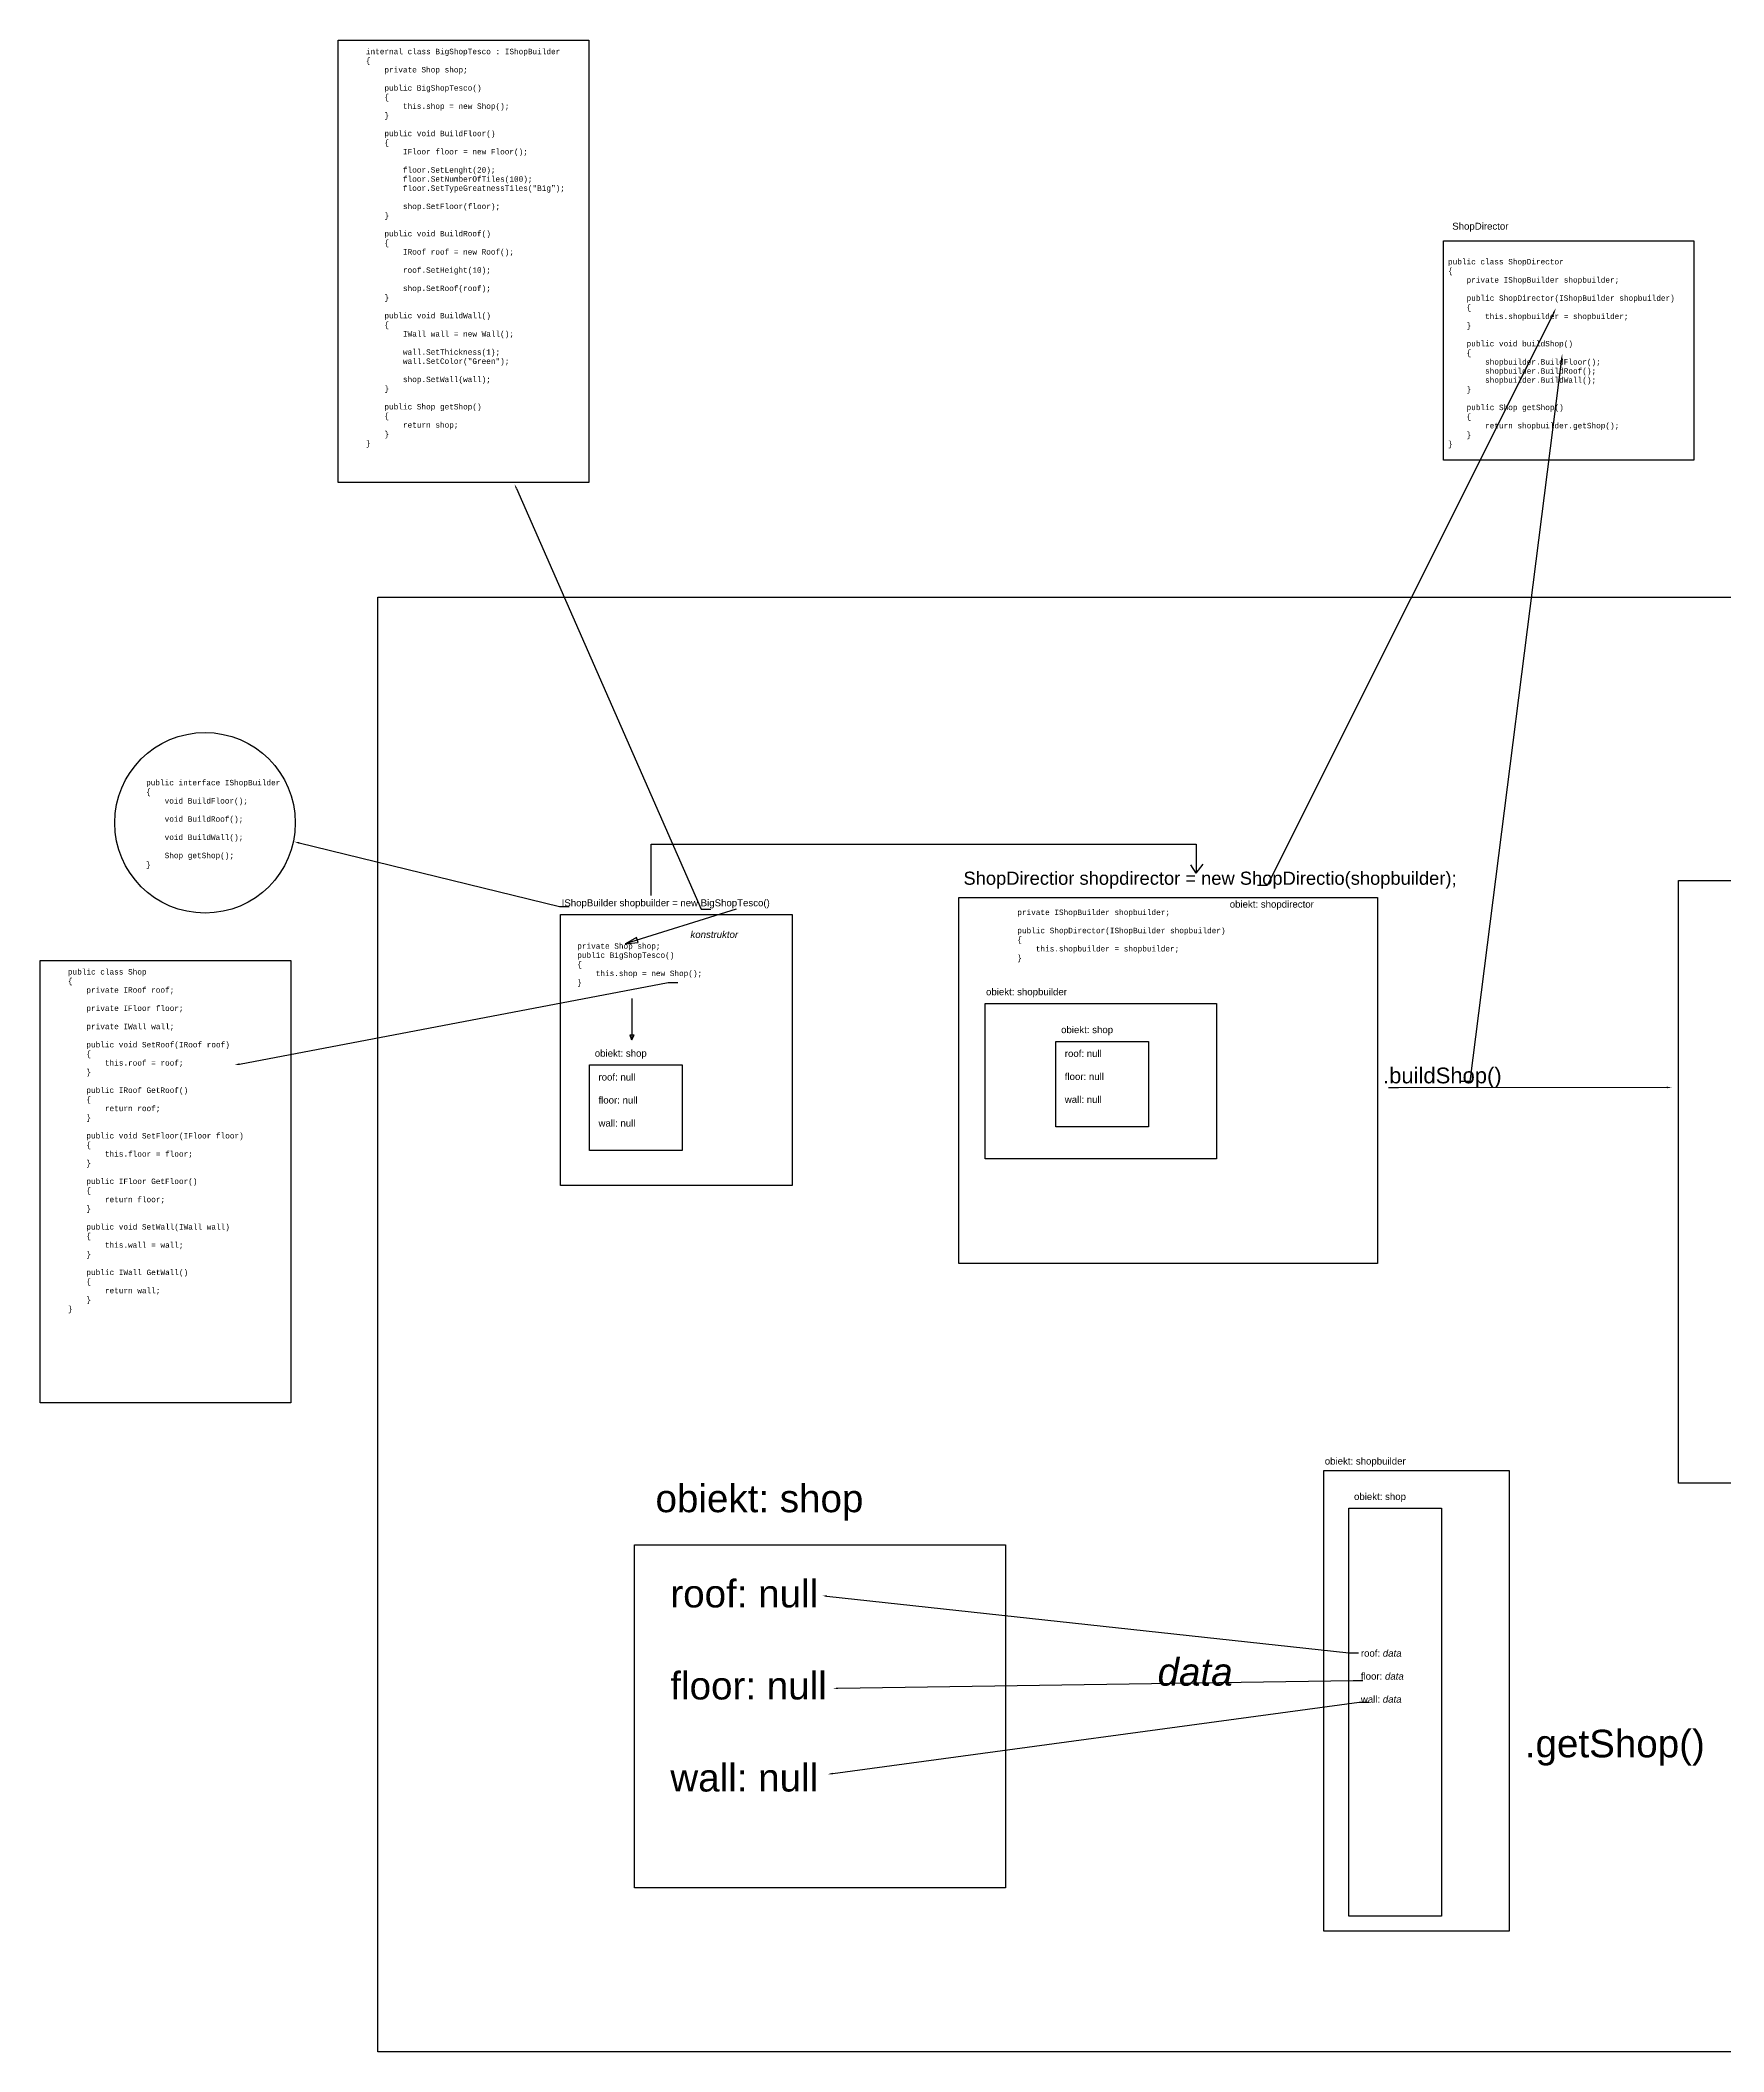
# Model space of a CAD drawing. Header units: millimetres. Extents: x 1963 to 4314, y 3202 to 4842.
# Drawn here: x 1963 to 3336, y 3202 to 4842 of the extents above; entities that cross this region are included whole.
import ezdxf
from ezdxf import colors
from ezdxf.entities.mleader import LeaderData, LeaderLine
from ezdxf.math import Vec2, Vec3

# ---------------------------------------------------------------- set-up
doc = ezdxf.new("R2010")
doc.units = ezdxf.units.MM
doc.styles.get("Standard").update_dxf_attribs({"font": 'arial.ttf'})

msp = doc.modelspace()

# ---------------------------------------------------------------- linework, layer by layer
for p, q in [((2905.5, 4163), (2901, 4169.8)), ((2905.5, 4163), (2911.2, 4170.3)), ((2530.4, 4133.7), (2439.9, 4105.5)), ((2439.9, 4105.5), (2450.4, 4106.5)), ((2449.1, 4110.7), (2440, 4105.5)), ((2450.4, 4106.5), (2449.1, 4110.7))]:
    msp.add_line(p, q)
for points in [[(2205.9, 4842), (2410.2, 4842), (2410.2, 4481.4), (2205.9, 4481.4)], [(3107.1, 4678.5), (3311.3, 4678.5), (3311.3, 4499.8), (3107.1, 4499.8)], [(2238.1, 4388.1), (4313.7, 4388.1), (4313.7, 3202.4), (2238.1, 3202.4)], [(3298.6, 4157), (4280.4, 4157), (4280.4, 3665.9), (3298.6, 3665.9)], [(2711.8, 4143.1), (3053.3, 4143.1), (3053.3, 3845), (2711.8, 3845)], [(2387.2, 4129.3), (2575.9, 4129.3), (2575.9, 3908.4), (2387.2, 3908.4)], [(1962.9, 4091.8), (2167.2, 4091.8), (2167.2, 3731.3), (1962.9, 3731.3)], [(2733.3, 4056.9), (2921.9, 4056.9), (2921.9, 3930.3), (2733.3, 3930.3)], [(2791, 4026), (2866.6, 4026), (2866.6, 3956.2), (2791, 3956.2)], [(2410.8, 4006.8), (2486.4, 4006.8), (2486.4, 3936.9), (2410.8, 3936.9)], [(3009.5, 3676.3), (3160.7, 3676.3), (3160.7, 3300.6), (3009.5, 3300.6)], [(3029.8, 3645.5), (3105.4, 3645.5), (3105.4, 3312.9), (3029.8, 3312.9)], [(2447.6, 3615.5), (2750, 3615.5), (2750, 3336), (2447.6, 3336)]]:
    msp.add_lwpolyline(points, close=True)
for points in [[(2461.1, 4144.9), (2461.1, 4186.6), (2905.5, 4186.6), (2905.5, 4163)], [(2445.2, 4060.9), (2445.2, 4027.1), (2447.1, 4031.1), (2443.7, 4031.1), (2445.1, 4027.1)]]:
    msp.add_lwpolyline(points)
msp.add_ellipse((2097.3, 4204.1), major_axis=(-73.6, 0), ratio=1)

# ---------------------------------------------------------------- texts
at = {"attachment_point": 1}
for s, width, heights, insert, char_height in [('{\\fConsolas|b0|i0|c238|p49;\\H0.79167x;\\C0;    internal class BigShopTesco : IShopBuilder\\P    \\{\\P        private Shop shop;\\P\\P        public BigShopTesco()\\P        \\{\\P            this.shop = new Shop();\\P        \\}\\P\\P        public void BuildFloor()\\P        \\{\\P            IFloor floor = new Floor();\\P\\P            floor.SetLenght(20);\\P            floor.SetNumberOfTiles(100);\\P            floor.SetTypeGreatnessTiles("Big");\\P\\P            shop.SetFloor(floor);\\P        \\}\\P\\P        public void BuildRoof()\\P        \\{\\P            IRoof roof = new Roof();\\P\\P            roof.SetHeight(10);\\P\\P            shop.SetRoof(roof);\\P        \\}\\P\\P        public void BuildWall()\\P        \\{\\P            IWall wall = new Wall();\\P\\P            wall.SetThickness(1);\\P            wall.SetColor("Green");\\P\\P            shop.SetWall(wall);\\P        \\}\\P\\P        public Shop getShop()\\P        \\{\\P            return shop;\\P        \\}\\P    \\}}', 186.464, [361], (2213.4, 4835), 5.625), ('ShopDirector', 226.19, [0], (3114.2, 4693.2), 5.625), ('{\\fConsolas|b0|i0|c238|p49;\\H0.79167x;    public class ShopDirector\\P    \\{\\P        private IShopBuilder shopbuilder;\\P\\P        public ShopDirector(IShopBuilder shopbuilder)\\P        \\{\\P            this.shopbuilder = shopbuilder;\\P        \\}\\P\\P        public void buildShop()\\P        \\{\\P            shopbuilder.BuildFloor();\\P            shopbuilder.BuildRoof();\\P            shopbuilder.BuildWall();\\P        \\}\\P\\P        public Shop getShop()\\P        \\{\\P            return shopbuilder.getShop();\\P        \\}\\P    \\}}', 226.19, [0], (3095.7, 4663.7), 5.625), ('{\\fConsolas|b0|i0|c238|p49;\\H0.79167x;    public interface IShopBuilder\\P    \\{\\P        void BuildFloor();\\P\\P        void BuildRoof();\\P\\P        void BuildWall();\\P\\P        Shop getShop();\\P    \\}}', 226.19, [0], (2034.2, 4239.1), 5.625), ('ShopDirectior shopdirector = new ShopDirectio(shopbuilder);', 424.379, [0], (2715.7, 4164.3), 10.688), ('IShopBuilder shopbuilder = new BigShopTesco()', 226.19, [0], (2388.1, 4141.7), 5.625), ('{\\fConsolas|b0|i0|c238|p49;\\H0.79167x;        private IShopBuilder shopbuilder;\\P\\P        public ShopDirector(IShopBuilder shopbuilder)\\P        \\{\\P            this.shopbuilder = shopbuilder;\\P        \\}}', 226.19, [0], (2729.4, 4133.4), 5.625), ('obiekt: shopdirector', 226.19, [0], (2932.8, 4140.6), 5.625), ('{\\fArial|b0|i1|c238|p34;konstruktor}', 100.059, [0], (2493.1, 4115.9), 5.625), ('{\\fConsolas|b0|i0|c238|p49;\\H0.79167x;        private Shop shop;\\P\\C0;        public BigShopTesco()\\P        \\{\\P            this.shop = new Shop();\\P        \\}}', 226.19, [0], (2370.6, 4105.9), 5.625), ('{\\fConsolas|b0|i0|c238|p49;\\H0.79167x;    public class Shop\\P    \\{\\P        private IRoof roof;\\P\\P        private IFloor floor;\\P\\P        private IWall wall;\\P\\P        public void SetRoof(IRoof roof)\\P        \\{\\P            this.roof = roof;\\P        \\}\\P\\P        public IRoof GetRoof()\\P        \\{\\P            return roof;\\P        \\}\\P\\P        public void SetFloor(IFloor floor)\\P        \\{\\P            this.floor = floor;\\P        \\}\\P\\P        public IFloor GetFloor()\\P        \\{\\P            return floor;\\P        \\}\\P\\P        public void SetWall(IWall wall)\\P        \\{\\P            this.wall = wall;\\P        \\}\\P\\P        public IWall GetWall()\\P        \\{\\P            return wall;\\P        \\}\\P    \\}}', 186.464, [361], (1970.4, 4084.9), 5.625), ('obiekt: shopbuilder', 226.19, [0], (2734.1, 4069.2), 5.625), ('obiekt: shop', 226.19, [0], (2795.3, 4038.3), 5.625), ('obiekt: shop', 226.19, [0], (2415.1, 4019.1), 5.625), ('roof: null\\P\\Pfloor: null\\P\\Pwall: null', 226.19, [0], (2798.3, 4018.9), 5.625), ('.buildShop()', 226.19, [0], (3057.8, 4004.6), 12.84), ('roof: null\\P\\Pfloor: null\\P\\Pwall: null', 226.19, [0], (2418.1, 3999.7), 5.625), ('obiekt: shopbuilder', 226.19, [0], (3010.3, 3686.7), 5.625), ('obiekt: shop', 226.19, [0], (2464.6, 3664.7), 22.5), ('obiekt: shop', 226.19, [0], (3034.1, 3657.8), 5.625), ('roof: null\\P\\Pfloor: null\\P\\Pwall: null', 226.19, [0], (2476.7, 3587.1), 22.5), ('roof: {\\fArial|b0|i1|c238|p34;data}\\P\\Pfloor: {\\fArial|b0|i1|c238|p34;data}\\P\\Pwall: {\\fArial|b0|i1|c238|p34;data}', 226.19, [0], (3039.7, 3530.1), 5.625), ('{\\fArial|b0|i1|c238|p34;data}', 226.19, [0], (2874, 3523.3), 22.5), ('.getShop()', 226.19, [0], (3173.4, 3464.9), 22.5)]:
    msp.add_mtext_dynamic_manual_height_columns(s, width=width, gutter_width=12.5, heights=heights, dxfattribs=dict(at, insert=insert, char_height=char_height))

# ---------------------------------------------------------------- leaders
ml = msp.add_multileader_mtext('Standard')
ml.set_content('', color=256)
ml.set_leader_properties()
ml.build(insert=Vec2(0, 0))
ctx = ml.context
ctx.base_point, ctx.plane_origin = Vec3(2951.4, 4153), Vec3(2682.2, 4498.8)
ctx.text_align_type = 2
notes = []
notes.append((ctx, [(1, (1, 1, 0), (2963.4, 4153), (-1, 0), 8, [(0, [(3198.7, 4623.4)], 0, [])])]))
ctx.mtext.insert, ctx.mtext.alignment, ctx.mtext.flow_direction = Vec3(2953.4, 4155), 3, 5
ml = msp.add_multileader_mtext('Standard')
ml.set_content('', color=256)
ml.set_leader_properties()
ml.build(insert=Vec2(0, 0))
ctx = ml.context
ctx.base_point, ctx.plane_origin = Vec3(3116.5, 3993.3), Vec3(2721.4, 4577.8)
ctx.text_align_type = 2
notes.append((ctx, [(1, (1, 1, 0), (3128.5, 3993.3), (-1, 0), 8, [(0, [(3203.9, 4586.2)], 0, [])])]))
ctx.mtext.insert, ctx.mtext.alignment, ctx.mtext.flow_direction = Vec3(3118.5, 3995.3), 3, 5
ml = msp.add_multileader_mtext('Standard')
ml.set_content('', color=256)
ml.set_leader_properties()
ml.build(insert=Vec2(0, 0))
ctx = ml.context
ctx.base_point, ctx.plane_origin = Vec3(2509.7, 4133.8), Vec3(2349.6, 4480.3)
notes.append((ctx, [(0, (1, 1, 0), (2501.7, 4133.8), (1, 0), 8, [(0, [(2349.6, 4480.3)], 0, [])])]))
ctx.mtext.insert, ctx.mtext.flow_direction = Vec3(2511.7, 4135.8), 5
ml = msp.add_multileader_mtext('Standard')
ml.set_content('', color=256)
ml.set_leader_properties()
ml.build(insert=Vec2(0, 0))
ctx = ml.context
ctx.base_point, ctx.plane_origin = Vec3(2394.2, 4136), Vec3(2170.1, 4188.7)
notes.append((ctx, [(0, (1, 1, 0), (2386.2, 4136), (1, 0), 8, [(0, [(2170.1, 4188.7)], 0, [])])]))
ctx.mtext.insert, ctx.mtext.flow_direction = Vec3(2396.2, 4138), 5
ml = msp.add_multileader_mtext('Standard')
ml.set_content('', color=256)
ml.set_leader_properties()
ml.build(insert=Vec2(0, 0))
ctx = ml.context
ctx.base_point, ctx.plane_origin = Vec3(2482.8, 4074), Vec3(2142.2, 4031.1)
notes.append((ctx, [(0, (1, 1, 0), (2474.8, 4074), (1, 0), 8, [(0, [(2121.4, 4006.7)], 0, [])])]))
ctx.mtext.insert, ctx.mtext.flow_direction = Vec3(2484.8, 4076), 5
ml = msp.add_multileader_mtext('Standard')
ml.set_content('', color=256)
ml.set_leader_properties()
ml.build(insert=Vec2(0, 0))
ctx = ml.context
ctx.base_point, ctx.plane_origin = Vec3(3058.3, 3988.2), Vec3(3225.5, 3796.6)
ctx.text_align_type = 2
notes.append((ctx, [(0, (1, 1, 0), (3070.3, 3988.2), (-1, 0), 8, [(0, [(3293.2, 3988.4)], 0, [])])]))
ctx.mtext.insert, ctx.mtext.alignment, ctx.mtext.flow_direction = Vec3(3060.3, 3990.2), 3, 5
ml = msp.add_multileader_mtext('Standard')
ml.set_content('', color=256)
ml.set_leader_properties()
ml.build(insert=Vec2(0, 0))
ctx = ml.context
ctx.base_point, ctx.plane_origin = Vec3(3037.8, 3527.7), Vec3(2600.4, 3574.2)
notes.append((ctx, [(0, (1, 1, 0), (3029.8, 3527.7), (1, 0), 8, [(0, [(2600.4, 3574.2)], 0, [])])]))
ctx.mtext.insert, ctx.mtext.flow_direction = Vec3(3039.8, 3529.7), 5
ml = msp.add_multileader_mtext('Standard')
ml.set_content('', color=256)
ml.set_leader_properties()
ml.build(insert=Vec2(0, 0))
ctx = ml.context
ctx.base_point, ctx.plane_origin = Vec3(3041.4, 3505), Vec3(2609.3, 3498.6)
notes.append((ctx, [(0, (1, 1, 0), (3033.4, 3505), (1, 0), 8, [(0, [(2609.3, 3498.6)], 0, [])])]))
ctx.mtext.insert, ctx.mtext.flow_direction = Vec3(3043.4, 3507), 5
ml = msp.add_multileader_mtext('Standard')
ml.set_content('', color=256)
ml.set_leader_properties()
ml.build(insert=Vec2(0, 0))
ctx = ml.context
ctx.base_point, ctx.plane_origin = Vec3(3046.3, 3487.4), Vec3(2605.2, 3428.7)
notes.append((ctx, [(0, (1, 1, 0), (3038.3, 3487.4), (1, 0), 8, [(0, [(2605.2, 3428.7)], 0, [])])]))
ctx.mtext.insert, ctx.mtext.flow_direction = Vec3(3048.3, 3489.4), 5
for ctx, leaders in notes:
    for number, flags, end, landing, length, lines in leaders:
        leader = LeaderData()
        leader.index, (leader.has_last_leader_line, leader.has_dogleg_vector, leader.attachment_direction) = number, flags
        leader.last_leader_point, leader.dogleg_vector, leader.dogleg_length = Vec3(end), Vec3(landing), length
        for number, points, colour, breaks in lines:
            line = LeaderLine()
            line.index, line.vertices, line.color, line.breaks = number, Vec3.list(points), colors.encode_raw_color(colour), breaks
            leader.lines.append(line)
        ctx.leaders.append(leader)

doc.saveas('drawing.dxf')
